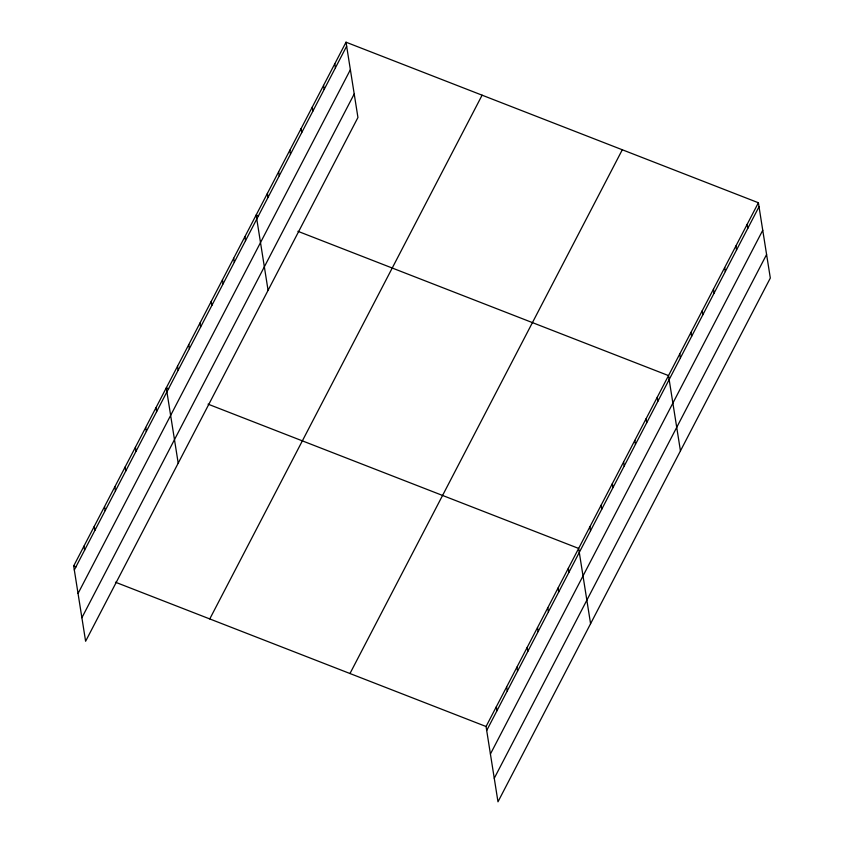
<?xml version="1.0" encoding="UTF-8"?>
<svg xmlns="http://www.w3.org/2000/svg" width="844" height="844" viewBox="0 0 844 844"><rect width="100%" height="100%" fill="white"/><g stroke="black" fill="none" stroke-linecap="round" stroke-linejoin="round"><path stroke-width="1.27" d="M346.019 42.2L357.94 117.495L85.613 641.25L73.681 565.955L346.019 42.2L758.387 202.75L770.319 278.045L497.981 801.8L486.06 726.505L758.387 202.75M74.314 569.953L346.652 46.198M78.049 593.48L350.376 69.725M81.889 617.724L354.216 93.969M209.766 618.937L482.103 95.182M349.975 673.523L622.302 149.768M486.693 730.503L759.02 206.748M490.417 754.03L762.744 230.275M494.257 778.274L766.584 254.519M258.538 215.969L256.143 215.041L268.075 290.336M297.921 231.309L668.522 375.591L680.443 450.886M168.663 388.81L166.279 387.881L178.2 463.166M208.057 404.149L578.657 548.431L590.578 623.727M73.681 565.955L76.076 566.883M115.47 582.223L486.06 726.505M747.151 224.356L747.784 228.355M735.926 245.963L736.559 249.961M724.69 267.569L725.323 271.568M713.454 289.175L714.087 293.174M702.219 310.771L702.852 314.77M690.983 332.378L691.616 336.376M679.758 353.984L680.391 357.983M657.286 397.197L657.919 401.195M646.05 418.803L646.683 422.802M634.825 440.41L635.458 444.408M623.589 462.016L624.222 466.004M612.354 483.612L612.987 487.61M601.118 505.218L601.751 509.217M589.882 526.825L590.515 530.823M568.36 568.212L568.993 572.211M558.074 588.004L558.707 592.003M547.788 607.785L548.421 611.784M537.501 627.577L538.134 631.576M527.215 647.359L527.848 651.357M516.929 667.15L517.562 671.149M506.632 686.932L507.265 690.93M496.346 706.723L496.979 710.722M334.783 63.806L335.416 67.805M323.547 85.413L324.18 89.411M312.312 107.019L312.945 111.018M301.076 128.615L301.709 132.613M289.851 150.221L290.484 154.22M278.615 171.828L279.248 175.826M267.379 193.434L268.012 197.433M244.908 236.647L245.541 240.645M233.682 258.253L234.315 262.252M222.447 279.86L223.08 283.848M211.211 301.456L211.844 305.454M199.975 323.062L200.608 327.061M188.75 344.668L189.383 348.667M177.514 366.275L178.147 370.273M155.992 407.663L156.625 411.661M145.706 427.454L146.339 431.453M135.409 447.236L136.042 451.234M125.123 467.027L125.756 471.026M114.837 486.809L115.47 490.807M104.55 506.6L105.183 510.599M94.264 526.382L94.897 530.38M83.978 546.173L84.611 550.172"/></g></svg>
